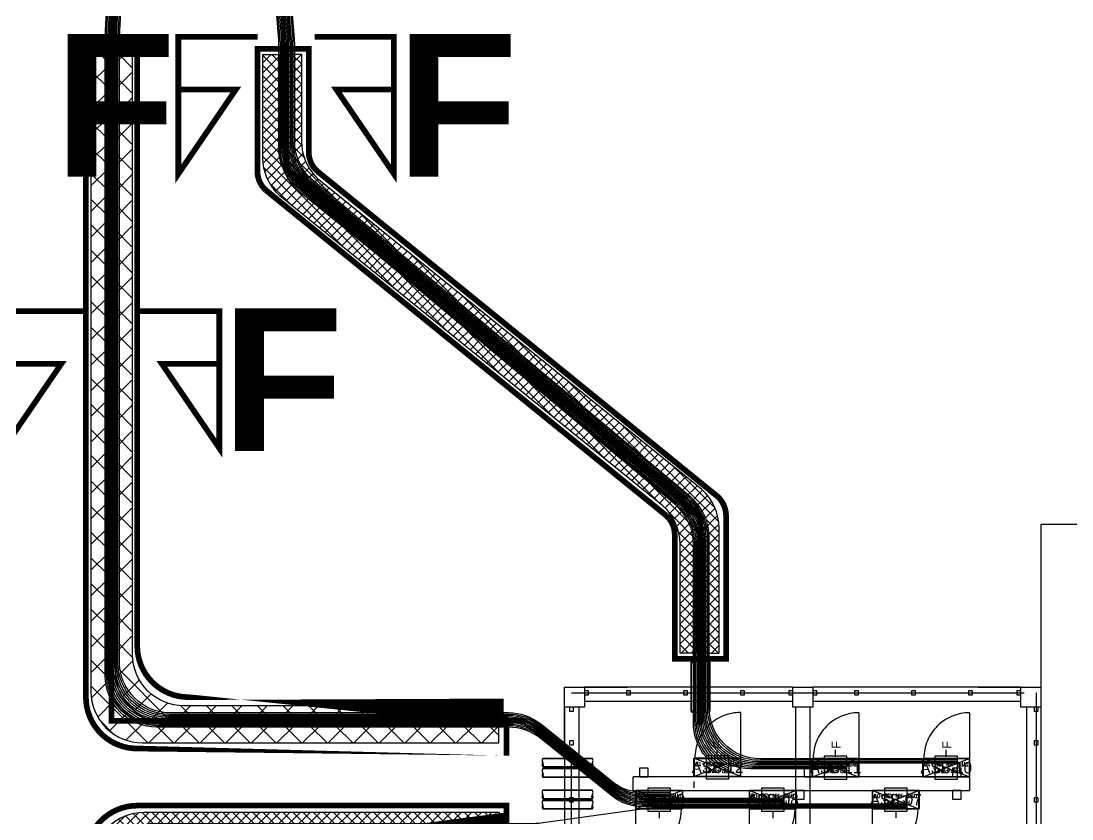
# Model space of a CAD drawing. Header units: metres. Extents: x 530603 to 531186, y 2673567 to 2673789.
# Drawn here: x 530873.58 to 530892.01, y 2673708.89 to 2673722.87 of the extents above; entities that cross this region are included whole.
import ezdxf
from ezdxf.enums import TextEntityAlignment as Align

# ---------------------------------------------------------------- set-up
doc = ezdxf.new("R2010")
doc.units = ezdxf.units.M
for name, pattern in [('DASHED', [0.75, 0.5, -0.25]), ('DASHED2', [0.375, 0.25, -0.125]), ('HIDDEN', [0.375, 0.25, -0.125]), ('PHANTOM', [63.50000000000001, 31.75, -6.35, 6.35, -6.35, 6.35, -6.35])]:
    doc.linetypes.add(name, pattern=pattern)
for name, color, linetype in [('1', 5, 'Continuous'), ('300mm Hume Pipe', 74, 'Continuous'), ('Excavation', 7, 'Continuous'), ('IDT', 7, 'Continuous'), ('LT Cable(AG) INV to LT Panel BL-18', 2, 'Continuous'), ('Messenger Wire Exc Link', 7, 'Continuous'), ('Section Marking BL-18', 2, 'Continuous'), ('Trench (AC)-BL18', 14, 'Continuous')]:
    doc.layers.add(name, color=color, linetype=linetype)
doc.styles.add('Arial', font='arial.ttf')
doc.styles.add('BoldTextStyle', font='arialbd.ttf')
doc.styles.add('RomanS', font='romans.shx')
doc.styles.get("Standard").update_dxf_attribs({"font": 'Adani Regular.ttf'})
doc.linetypes.add('FOUNDATION LAYOUT$0$FENCELINE1', pattern='A,6.35,-2.54,[133,ltypeshp.shx,S=2.54,R=0,X=-2.54,Y=0],-2.54,25.4', length=36.83)
pattern_1 = [(45, (-1943.519999999553, -337.5), (-0.08838834764831845, 0.08838834764831845), []), (135, (-1943.519999999553, -337.5), (-0.08838834764831845, -0.08838834764831843), [])]

# ---------------------------------------------------------------- blocks, each defined once
blk = doc.blocks.new('ASB')
at = {"layer": '1', "color": 5}
blk.add_lwpolyline([(-0.2, -0.2), (0.2, -0.2), (0.2, 0.2), (-0.2, 0.2)], close=True, dxfattribs=at)
at = {"layer": '1', "color": 7}
blk.add_attdef('ID', text='', height=0.2, dxfattribs=at).set_placement((0, 0), align=Align.MIDDLE_CENTER)
blk = doc.blocks.new('IDT')
at = {"layer": 'IDT', "color": 8, "linetype": 'PHANTOM', "ltscale": 0.25}
for p, q in [((33.78305947702646, 18.31032447560767), (33.78305947702646, 9.160324475607581)), ((25.63305947702636, 9.160324475607581), (25.63305947702636, 16.03532447560758)), ((33.78305947702646, 9.160324475607581), (25.63305947702636, 9.160324475607581))]:
    blk.add_line(p, q, dxfattribs=at)
at = {"layer": 'IDT', "color": 8}
for p, q in [((25.55203310577579, 9.410145771028397), (25.55203310577579, 12.06014577102826)), ((25.80203310577579, 9.410145771028397), (25.80203310577579, 12.06014577102826)), ((29.60203310577552, 9.410145771028397), (29.60203310577552, 12.06014577102826)), ((29.85203310577552, 9.410145771028397), (29.85203310577552, 12.06014577102826)), ((33.6520331057757, 9.410145771028397), (33.6520331057757, 12.06014577102826)), ((33.9020331057757, 9.410145771028397), (33.9020331057757, 12.06014577102826)), ((25.59805947702651, 11.06854747735485), (25.59805947702651, 10.99854747735469)), ((25.66805947702622, 11.06854747735485), (25.59805947702651, 11.06854747735485)), ((25.66805947702622, 10.99854747735469), (25.66805947702622, 11.06854747735485)), ((27.68603310577581, 11.1931585117926), (28.50403310577556, 11.1931585117926)), ((27.68603310577581, 10.86615851179261), (27.68603310577581, 11.1931585117926)), ((27.69503310577582, 10.86965851179264), (27.69503310577582, 11.18965851179257)), ((27.69503310577582, 11.18965851179257), (28.49503310577555, 11.18965851179257)), ((28.49503310577555, 11.18965851179257), (27.69503310577582, 10.86965851179264)), ((28.49503310577555, 10.86965851179264), (27.69503310577582, 11.18965851179257)), ((28.49503310577555, 11.18965851179257), (28.49503310577555, 10.86965851179264)), ((28.50403310577556, 11.1931585117926), (28.50403310577556, 10.86615851179261)), ((29.8430331057755, 11.19316355596482), (30.66103310577572, 11.19316355596482)), ((29.8430331057755, 10.86616355596482), (29.8430331057755, 11.19316355596482)), ((29.85203310577552, 10.86966355596462), (29.85203310577552, 11.18966355596478)), ((29.85203310577552, 11.18966355596478), (30.6520331057757, 11.18966355596478)), ((30.6520331057757, 11.18966355596478), (29.85203310577552, 10.86966355596462)), ((30.6520331057757, 10.86966355596462), (29.85203310577552, 11.18966355596478)), ((30.6520331057757, 11.18966355596478), (30.6520331057757, 10.86966355596462)), ((30.66103310577572, 11.19316355596482), (30.66103310577572, 10.86616355596482)), ((31.83392632624444, 11.19316355596482), (32.65192632624419, 11.19316355596482)), ((31.83392632624444, 10.86616355596482), (31.83392632624444, 11.19316355596482)), ((31.84292632624445, 10.86966355596462), (31.84292632624445, 11.18966355596478)), ((31.84292632624445, 11.18966355596478), (32.64292632624418, 11.18966355596478)), ((31.84292632624445, 10.86966355596462), (32.64292632624418, 11.18966355596478)), ((31.84292632624445, 11.18966355596478), (32.64292632624418, 10.86966355596485)), ((32.64292632624418, 11.18966355596478), (32.64292632624418, 10.86966355596485)), ((32.65192632624419, 11.19316355596482), (32.65192632624419, 10.86616355596482)), ((33.7480594770266, 11.06854747735485), (33.7480594770266, 10.99854747735469)), ((33.81805947702631, 11.06854747735485), (33.7480594770266, 11.06854747735485)), ((33.81805947702631, 10.99854747735469), (33.81805947702631, 11.06854747735485)), ((25.59805947702651, 10.99854747735469), (25.66805947702622, 10.99854747735469)), ((26.95103310577568, 11.01965851179273), (26.95103310577568, 10.86965851179264)), ((27.10103310577577, 11.01965851179273), (26.95103310577568, 11.01965851179273)), ((27.10103310577577, 10.86965851179264), (27.10103310577577, 11.01965851179273)), ((29.70203310577588, 11.01965851179273), (29.70203310577588, 10.86965851179264)), ((29.85203310577597, 11.01965851179273), (29.70203310577588, 11.01965851179273)), ((29.85203310577597, 10.86965851179264), (29.85203310577597, 11.01965851179273)), ((32.4369263262445, 11.0196585117925), (32.4369263262445, 10.86965851179264)), ((32.58692632624414, 11.0196585117925), (32.4369263262445, 11.0196585117925)), ((32.58692632624414, 10.86965851179264), (32.58692632624414, 11.0196585117925)), ((33.7480594770266, 10.99854747735469), (33.81805947702631, 10.99854747735469)), ((32.69924909500176, 10.86966355596462), (26.80203310577579, 10.86965851179286)), ((26.95103310577568, 10.86965851179264), (27.10103310577577, 10.86965851179264)), ((28.50403310577556, 10.86615851179261), (27.68603310577581, 10.86615851179261)), ((28.49503310577555, 10.86965851179264), (27.69503310577582, 10.86965851179264)), ((29.70203310577588, 10.86965851179264), (29.85203310577597, 10.86965851179264)), ((30.66103310577572, 10.86616355596482), (29.8430331057755, 10.86616355596482)), ((30.6520331057757, 10.86966355596462), (29.85203310577552, 10.86966355596462)), ((31.63518662643108, 10.71242244929829), (31.63518662643108, 10.8226436008905)), ((32.65192632624419, 10.86616355596482), (31.83392632624444, 10.86616355596482)), ((32.64292632624418, 10.86966355596485), (31.84292632624445, 10.86966355596462)), ((32.4369263262445, 10.86965851179264), (32.58692632624414, 10.86965851179264)), ((32.69925243467858, 10.86966355596758), (32.69925243467858, 10.62966355685978)), ((26.80203310577579, 10.6331585126876), (27.62003310577555, 10.6331585126876)), ((26.80203310577579, 10.3061585126876), (26.80203310577579, 10.6331585126876)), ((26.80203310577579, 10.62966355685978), (32.69924909500176, 10.62966355685978)), ((26.81103310577581, 10.30965851268763), (26.81103310577581, 10.62965851268757)), ((26.81103310577581, 10.62965851268757), (27.61103310577553, 10.62965851268757)), ((27.61103310577553, 10.62965851268757), (26.81103310577581, 10.30965851268763)), ((27.61103310577553, 10.30965851268763), (26.81103310577581, 10.62965851268757)), ((26.95103310577568, 10.62965851268757), (26.95103310577568, 10.6296585126878)), ((26.95103310577568, 10.62965851268757), (26.95103310577568, 10.47965851268748)), ((27.10103310577577, 10.62965851268757), (26.95103310577568, 10.62965851268757)), ((27.10103310577577, 10.47965851268748), (27.10103310577577, 10.62965851268757)), ((27.61103310577553, 10.62965851268757), (27.61103310577553, 10.30965851268763)), ((27.62003310577555, 10.6331585126876), (27.62003310577555, 10.3061585126876)), ((28.7430331057756, 10.6331585126876), (29.56103310577581, 10.6331585126876)), ((28.7430331057756, 10.3061585126876), (28.7430331057756, 10.6331585126876)), ((28.75203310577561, 10.30965851268763), (28.75203310577561, 10.62965851268757)), ((28.75203310577561, 10.62965851268757), (29.55203310577579, 10.62965851268757)), ((29.55203310577579, 10.62965851268757), (28.75203310577561, 10.30965851268763)), ((29.55203310577579, 10.30965851268763), (28.75203310577561, 10.62965851268757)), ((29.55203310577579, 10.62965851268757), (29.55203310577579, 10.30965851268763)), ((29.55203310577579, 10.62965851268757), (29.55203310577579, 10.47965851268748)), ((29.70203310577588, 10.62965851268757), (29.55203310577579, 10.62965851268757)), ((29.56103310577581, 10.6331585126876), (29.56103310577581, 10.3061585126876)), ((29.70203310577588, 10.47965851268748), (29.70203310577588, 10.62965851268757)), ((30.81703310577566, 10.62928158855436), (31.63503310577542, 10.62928158855436)), ((30.81703310577566, 10.30228158855437), (30.81703310577566, 10.62928158855436)), ((30.82603310577568, 10.3057815885544), (30.82603310577568, 10.62578158855433)), ((30.82603310577568, 10.62578158855433), (31.62603310577586, 10.62578158855433)), ((30.82603310577568, 10.3057815885544), (31.62603310577586, 10.62578158855433)), ((30.82603310577568, 10.61801765194389), (31.62603310577586, 10.3057815885544)), ((31.62603310577586, 10.62578158855433), (31.62603310577586, 10.3057815885544)), ((31.63503310577542, 10.62928158855436), (31.63503310577542, 10.30228158855437)), ((32.4369263262445, 10.62965851268757), (32.4369263262445, 10.47965851268748)), ((32.58692632624414, 10.62965851268757), (32.4369263262445, 10.62965851268757)), ((32.58692632624414, 10.47965851268748), (32.58692632624414, 10.62965851268757)), ((26.95103310577568, 10.47965851268748), (27.10103310577577, 10.47965851268748)), ((29.55203310577579, 10.47965851268748), (29.70203310577588, 10.47965851268748)), ((32.4369263262445, 10.47965851268748), (32.58692632624414, 10.47965851268748)), ((27.62003310577555, 10.3061585126876), (26.80203310577579, 10.3061585126876)), ((27.61103310577553, 10.30965851268763), (26.81103310577581, 10.30965851268763)), ((29.56103310577581, 10.3061585126876), (28.7430331057756, 10.3061585126876)), ((29.55203310577579, 10.30965851268763), (28.75203310577561, 10.30965851268763)), ((31.63503310577542, 10.30228158855437), (30.81703310577566, 10.30228158855437)), ((31.62603310577586, 10.3057815885544), (30.82603310577568, 10.3057815885544)), ((25.59805947702651, 10.06854747735485), (25.59805947702651, 9.998547477354691)), ((25.66805947702622, 10.06854747735485), (25.59805947702651, 10.06854747735485)), ((25.59805947702651, 9.998547477354691), (25.66805947702622, 9.998547477354691)), ((25.66805947702622, 9.998547477354691), (25.66805947702622, 10.06854747735485)), ((33.7480594770266, 10.06854747735485), (33.7480594770266, 9.998547477354691)), ((33.81805947702631, 10.06854747735485), (33.7480594770266, 10.06854747735485)), ((33.7480594770266, 9.998547477354691), (33.81805947702631, 9.998547477354691)), ((33.81805947702631, 9.998547477354691), (33.81805947702631, 10.06854747735485)), ((25.55203310577579, 9.06014577102826), (25.55203310577579, 9.410145771028397)), ((25.55203310577579, 9.410145771028397), (25.9020331057757, 9.410145771028397)), ((25.59805947702651, 9.480145771028333), (25.59805947702651, 9.410145771028397)), ((25.66805947702622, 9.480145771028333), (25.59805947702651, 9.480145771028333)), ((25.59805947702651, 9.410145771028397), (25.66805947702622, 9.410145771028397)), ((25.66805947702622, 9.410145771028397), (25.66805947702622, 9.480145771028333)), ((25.9020331057757, 9.410145771028397), (25.9020331057757, 9.06014577102826)), ((29.55203310577579, 9.06014577102826), (29.55203310577579, 9.410145771028397)), ((29.55203310577579, 9.410145771028397), (29.9020331057757, 9.410145771028397)), ((29.9020331057757, 9.410145771028397), (29.9020331057757, 9.06014577102826)), ((33.55203310577579, 9.06014577102826), (33.55203310577579, 9.410145771028397)), ((33.55203310577579, 9.410145771028397), (33.9020331057757, 9.410145771028397)), ((33.7480594770266, 9.480145771028333), (33.7480594770266, 9.410145771028397)), ((33.81805947702631, 9.480145771028333), (33.7480594770266, 9.480145771028333)), ((33.7480594770266, 9.410145771028397), (33.81805947702631, 9.410145771028397)), ((33.81805947702631, 9.410145771028397), (33.81805947702631, 9.480145771028333)), ((33.9020331057757, 9.410145771028397), (33.9020331057757, 9.06014577102826)), ((25.9020331057757, 9.31014577102826), (29.55203310577579, 9.31014577102826)), ((29.9020331057757, 9.31014577102826), (33.55203310577579, 9.31014577102826)), ((25.9020331057757, 9.06014577102826), (25.55203310577579, 9.06014577102826)), ((25.9020331057757, 9.195324475607663), (25.9020331057757, 9.1253244756075)), ((25.97203310577586, 9.195324475607663), (25.9020331057757, 9.195324475607663)), ((25.9020331057757, 9.1253244756075), (25.97203310577586, 9.1253244756075)), ((25.9020331057757, 9.06014577102826), (29.55203310577579, 9.06014577102826)), ((25.97203310577586, 9.1253244756075), (25.97203310577586, 9.195324475607663)), ((26.7480594770266, 9.195324475607663), (26.7480594770266, 9.1253244756075)), ((26.81805947702631, 9.195324475607663), (26.7480594770266, 9.195324475607663)), ((26.7480594770266, 9.1253244756075), (26.81805947702631, 9.1253244756075)), ((26.81805947702631, 9.1253244756075), (26.81805947702631, 9.195324475607663)), ((27.7480594770266, 9.195324475607663), (27.7480594770266, 9.1253244756075)), ((27.81805947702631, 9.195324475607663), (27.7480594770266, 9.195324475607663)), ((27.7480594770266, 9.1253244756075), (27.81805947702631, 9.1253244756075)), ((27.81805947702631, 9.1253244756075), (27.81805947702631, 9.195324475607663)), ((28.7480594770266, 9.195324475607663), (28.7480594770266, 9.1253244756075)), ((28.81805947702631, 9.195324475607663), (28.7480594770266, 9.195324475607663)), ((28.7480594770266, 9.1253244756075), (28.81805947702631, 9.1253244756075)), ((28.81805947702631, 9.1253244756075), (28.81805947702631, 9.195324475607663)), ((29.48220577756118, 9.195324475607663), (29.48220577756118, 9.1253244756075)), ((29.55220577756089, 9.195324475607663), (29.48220577756118, 9.195324475607663)), ((29.48220577756118, 9.1253244756075), (29.55220577756089, 9.1253244756075)), ((29.9020331057757, 9.06014577102826), (29.55203310577579, 9.06014577102826)), ((29.55220577756089, 9.1253244756075), (29.55220577756089, 9.195324475607663)), ((29.9020331057757, 9.195324475607663), (29.9020331057757, 9.1253244756075)), ((29.97203310577586, 9.195324475607663), (29.9020331057757, 9.195324475607663)), ((29.9020331057757, 9.1253244756075), (29.97203310577586, 9.1253244756075)), ((29.9020331057757, 9.06014577102826), (33.55203310577579, 9.06014577102826)), ((29.97203310577586, 9.1253244756075), (29.97203310577586, 9.195324475607663)), ((30.7480594770266, 9.195324475607663), (30.7480594770266, 9.1253244756075)), ((30.81805947702631, 9.195324475607663), (30.7480594770266, 9.195324475607663)), ((30.7480594770266, 9.1253244756075), (30.81805947702631, 9.1253244756075)), ((30.81805947702631, 9.1253244756075), (30.81805947702631, 9.195324475607663)), ((31.7480594770266, 9.195324475607663), (31.7480594770266, 9.1253244756075)), ((31.81805947702631, 9.195324475607663), (31.7480594770266, 9.195324475607663)), ((31.7480594770266, 9.1253244756075), (31.81805947702631, 9.1253244756075)), ((31.81805947702631, 9.1253244756075), (31.81805947702631, 9.195324475607663)), ((32.7480594770266, 9.195324475607663), (32.7480594770266, 9.1253244756075)), ((32.81805947702631, 9.195324475607663), (32.7480594770266, 9.195324475607663)), ((32.7480594770266, 9.1253244756075), (32.81805947702631, 9.1253244756075)), ((32.81805947702631, 9.1253244756075), (32.81805947702631, 9.195324475607663)), ((33.48203310577563, 9.195324475607663), (33.48203310577563, 9.1253244756075)), ((33.55203310577579, 9.195324475607663), (33.48203310577563, 9.195324475607663)), ((33.48203310577563, 9.1253244756075), (33.55203310577579, 9.1253244756075)), ((33.55203310577579, 9.1253244756075), (33.55203310577579, 9.195324475607663)), ((33.9020331057757, 9.06014577102826), (33.55203310577579, 9.06014577102826))]:
    blk.add_line(p, q, dxfattribs=at)
at = {"layer": 'IDT', "color": 8, "linetype": 'DASHED', "ltscale": 5}
for p, q in [((28.50403310577556, 11.99315851179233), (28.50403310577556, 11.1931585117926)), ((30.66103310577617, 11.99316355596432), (30.66103310577617, 11.19316355596482)), ((32.65192632624419, 11.99316355596454), (32.65192632624419, 11.19316355596482)), ((28.46019748933739, 11.1931585117926), (27.70403310577584, 11.1931585117926)), ((28.50403310577556, 11.1931585117926), (28.46019748933739, 11.1931585117926)), ((30.61719748933754, 11.19316355596482), (29.86103310577644, 11.19316355596482)), ((30.66103310577617, 11.19316355596482), (30.61719748933754, 11.19316355596482)), ((32.60809070980602, 11.19316355596482), (31.85192632624447, 11.19316355596482)), ((32.65192632624419, 11.19316355596482), (32.60809070980602, 11.19316355596482)), ((26.80203310577579, 9.506158512688103), (26.80203310577579, 10.3061585126876)), ((26.80203310577579, 10.3061585126876), (26.84586872221396, 10.3061585126876)), ((26.84586872221396, 10.3061585126876), (27.60203310577552, 10.3061585126876)), ((28.7430331057756, 9.506158512688103), (28.7430331057756, 10.3061585126876)), ((28.7430331057756, 10.3061585126876), (28.78686872221377, 10.3061585126876)), ((28.78686872221377, 10.3061585126876), (29.54303310577532, 10.3061585126876)), ((30.81703310577566, 9.502281588554638), (30.81703310577566, 10.30228158855437)), ((30.81703310577566, 10.30228158855437), (30.86086872221384, 10.30228158855437)), ((30.86086872221384, 10.30228158855437), (31.61703310577539, 10.30228158855437))]:
    blk.add_line(p, q, dxfattribs=at)
at = {"layer": 'IDT', "color": 7}
for p, q in [((28.09503310577546, 11.27669120714529), (28.09503310577546, 11.34921367546428)), ((28.09503310577546, 11.22553543595552), (28.09503310577546, 11.27669120714529)), ((30.25203310577561, 11.28019625131731), (30.25203310577561, 11.35271871963653)), ((30.25203310577561, 11.22904048012754), (30.25203310577561, 11.28019625131731)), ((32.24292632624409, 11.28019625131731), (32.24292632624409, 11.35271871963653)), ((32.24292632624409, 11.22904048012776), (32.24292632624409, 11.28019625131731)), ((27.68603310577581, 11.1931585117926), (28.50403310577556, 11.1931585117926)), ((27.68603310577581, 10.86615851179261), (27.68603310577581, 11.1931585117926)), ((28.50403310577556, 11.1931585117926), (28.50403310577556, 10.86615851179261)), ((29.8430331057755, 11.19316355596482), (30.66103310577572, 11.19316355596482)), ((29.8430331057755, 10.86616355596482), (29.8430331057755, 11.19316355596482)), ((30.66103310577572, 11.19316355596482), (30.66103310577572, 10.86616355596482)), ((31.83392632624444, 11.19316355596482), (32.65192632624419, 11.19316355596482)), ((31.83392632624444, 10.86616355596482), (31.83392632624444, 11.19316355596482)), ((32.65192632624419, 11.19316355596482), (32.65192632624419, 10.86616355596482)), ((28.50403310577556, 10.86615851179261), (27.68603310577581, 10.86615851179261)), ((30.66103310577572, 10.86616355596482), (29.8430331057755, 10.86616355596482)), ((32.65192632624419, 10.86616355596482), (31.83392632624444, 10.86616355596482)), ((26.80203310577579, 10.6331585126876), (27.62003310577555, 10.6331585126876)), ((26.80203310577579, 10.3061585126876), (26.80203310577579, 10.6331585126876)), ((27.62003310577555, 10.6331585126876), (27.62003310577555, 10.3061585126876)), ((28.7430331057756, 10.6331585126876), (29.56103310577581, 10.6331585126876)), ((28.7430331057756, 10.3061585126876), (28.7430331057756, 10.6331585126876)), ((29.56103310577581, 10.6331585126876), (29.56103310577581, 10.3061585126876)), ((30.81703310577566, 10.62928158855436), (31.63503310577542, 10.62928158855436)), ((30.81703310577566, 10.30228158855437), (30.81703310577566, 10.62928158855436)), ((31.63503310577542, 10.62928158855436), (31.63503310577542, 10.30228158855437)), ((27.62003310577555, 10.3061585126876), (26.80203310577579, 10.3061585126876)), ((27.21103310577544, 10.28055006587385), (27.21103310577544, 10.22939429468408)), ((27.21103310577544, 10.22939429468408), (27.21103310577544, 10.15687182636486)), ((29.56103310577581, 10.3061585126876), (28.7430331057756, 10.3061585126876)), ((29.1520331057757, 10.28055006587385), (29.1520331057757, 10.22939429468408)), ((29.1520331057757, 10.22939429468408), (29.1520331057757, 10.15687182636486)), ((31.63503310577542, 10.30228158855437), (30.81703310577566, 10.30228158855437)), ((31.22603310577577, 10.28055511004584), (31.22603310577577, 10.22939933885607)), ((31.22603310577577, 10.22939933885607), (31.22603310577577, 10.15687687053685))]:
    blk.add_line(p, q, dxfattribs=at)
at = {"layer": 'IDT', "color": 124}
for p, q in [((34.28454869628402, 11.19321100944774), (33.41546722306956, 11.19321100944774)), ((33.41546722306956, 11.19321100944774), (34.28454869628402, 11.19321100944774)), ((33.41546722306956, 11.04321100944787), (34.28454869628402, 11.04321100944787)), ((34.28454869628402, 11.04321100944787), (33.41546722306956, 11.04321100944787)), ((34.28454869628584, 11.01616355596605), (33.41546722307137, 11.01616355596605)), ((33.41546722307137, 11.01616355596605), (34.28454869628584, 11.01616355596605)), ((33.41546722307137, 10.86616355596618), (34.28454869628584, 10.86616355596618)), ((34.28454869628584, 10.86616355596618), (33.41546722307137, 10.86616355596618)), ((34.28454869628402, 10.63321101034273), (33.41546722306956, 10.63321101034273)), ((33.41546722306956, 10.63321101034273), (34.28454869628402, 10.63321101034273)), ((33.41546722306956, 10.48321101034287), (34.28454869628402, 10.48321101034287)), ((34.28454869628402, 10.48321101034287), (33.41546722306956, 10.48321101034287)), ((34.28454869628584, 10.45616355686104), (33.41546722307137, 10.45616355686104)), ((33.41546722307137, 10.45616355686104), (34.28454869628584, 10.45616355686104)), ((33.41546722307137, 10.30616355686118), (34.28454869628584, 10.30616355686118)), ((34.28454869628584, 10.30616355686118), (33.41546722307137, 10.30616355686118)), ((31.3578251571378, 9.487376799342314), (31.3578251571378, 8.61829532612785)), ((31.3578251571378, 8.61829532612785), (31.3578251571378, 9.487376799342314)), ((31.50782515713789, 8.61829532612785), (31.50782515713789, 9.487376799342314)), ((31.50782515713789, 9.487376799342314), (31.50782515713789, 8.61829532612785)), ((31.53487261061926, 9.487376799344133), (31.53487261061926, 8.618295326129669)), ((31.53487261061926, 8.618295326129669), (31.53487261061926, 9.487376799344133)), ((31.68487261061935, 8.618295326129669), (31.68487261061935, 9.487376799344133)), ((31.68487261061935, 9.487376799344133), (31.68487261061935, 8.618295326129669))]:
    blk.add_line(p, q, dxfattribs=at)
at = {"layer": 'IDT', "color": 8, "linetype": 'HIDDEN', "ltscale": 2.5}
blk.add_line((26.80203310577579, 10.62966355685978), (26.80203292904551, 10.86965851179264), dxfattribs=at)
at = {"layer": 'IDT', "color": 8, "linetype": 'DASHED2', "ltscale": 5}
for p, q in [((25.55203310577579, 9.06014577102826), (25.55203310577579, 10.1601457710284)), ((33.9020331057757, 10.1601457710284), (33.9020331057757, 9.06014577102826)), ((26.6520331057757, 9.06014577102826), (25.55203310577579, 9.06014577102826)), ((33.9020331057757, 9.06014577102826), (32.80203310577579, 9.06014577102826))]:
    blk.add_line(p, q, dxfattribs=at)
at = {"layer": 'IDT', "color": 7, "linetype": 'FOUNDATION LAYOUT$0$FENCELINE1', "ltscale": 0.01}
blk.add_lwpolyline([(19.91065726106834, 22.48539390819508), (11.80103310577559, 22.48539390819508), (11.80103310577559, 6.210393908265019), (19.73137271900467, 6.210393908225001), (25.55203310577579, 6.210393908225001), (25.55203310577579, 9.06014577102826)], dxfattribs=at)
at = {"layer": 'IDT', "color": 8, "linetype": 'DASHED', "ltscale": 5}
for centre, start, end in [((28.50403310577556, 11.1931585117926), 90, 180), ((30.66103310577617, 11.19316355596482), 90, 180), ((32.65192632624419, 11.19316355596482), 90, 180), ((26.80203310577579, 10.3061585126876), 270, 0), ((28.7430331057756, 10.3061585126876), 270, 0), ((30.81703310577566, 10.30228158855437), 270, 0)]:
    blk.add_arc(centre, 0.7999999999996508, start, end, dxfattribs=at)
at = {"layer": 'IDT', "color": 124}
for centre, radius, start, end in [((33.46528137758176, 11.15571100944828), 0.06235142331725626, 143.0276363458421, 216.9723636541578), ((33.46528137758449, 11.0807110094471), 0.06235142331974031, 143.0276363562435, 216.9723636280808), ((33.36565306855007, 11.15571100944715), 0.06235142332423081, 323.0276363719184, 36.97236362808165), ((34.33436285080396, 11.15571100944715), 0.06235142332423081, 143.0276363719183, 216.9723636280808), ((34.23473454177227, 11.15571100944828), 0.06235142331725626, 323.0276363458421, 36.9723636541579), ((34.23473454176909, 11.0807110094471), 0.06235142331974031, 323.0276363719184, 36.9723636437565), ((33.46528137758358, 10.97866355596659), 0.06235142331725626, 143.0276363458421, 216.9723636541578), ((33.46528137758631, 10.90366355596541), 0.06235142331974031, 143.0276363562435, 216.9723636280808), ((33.36565306855189, 10.97866355596545), 0.06235142332423081, 323.0276363719184, 36.97236362808165), ((34.33436285080577, 10.97866355596545), 0.06235142332423081, 143.0276363719183, 216.9723636280808), ((34.23473454177409, 10.97866355596659), 0.06235142331725626, 323.0276363458421, 36.9723636541579), ((34.23473454177091, 10.90366355596541), 0.06235142331974031, 323.0276363719184, 36.9723636437565), ((33.46528137758176, 10.59571101034328), 0.06235142331725626, 143.0276363458421, 216.9723636541578), ((33.46528137758449, 10.5207110103421), 0.06235142331974031, 143.0276363562435, 216.9723636280808), ((33.36565306855007, 10.59571101034214), 0.06235142332423081, 323.0276363719184, 36.97236362808165), ((34.33436285080396, 10.59571101034214), 0.06235142332423081, 143.0276363719183, 216.9723636280808), ((34.23473454177227, 10.59571101034328), 0.06235142331725626, 323.0276363458421, 36.9723636541579), ((34.23473454176909, 10.5207110103421), 0.06235142331974031, 323.0276363719184, 36.9723636437565), ((33.46528137758358, 10.41866355686159), 0.06235142331725626, 143.0276363458421, 216.9723636541578), ((33.46528137758631, 10.34366355686041), 0.06235142331974031, 143.0276363562435, 216.9723636280808), ((33.36565306855189, 10.41866355686045), 0.06235142332423081, 323.0276363719184, 36.97236362808165), ((34.33436285080577, 10.41866355686045), 0.06235142332423081, 143.0276363719183, 216.9723636280808), ((34.23473454177409, 10.41866355686159), 0.06235142331725626, 323.0276363458421, 36.9723636541579), ((34.23473454177091, 10.34366355686041), 0.06235142331974031, 323.0276363719184, 36.9723636437565), ((31.39532515713725, 9.43756264482738), 0.06235142331974176, 53.02763635368521, 126.9723636463148), ((31.47032515713798, 9.437562644830336), 0.06235142331725626, 53.02763635368521, 126.9723636463148), ((31.47032515713707, 9.537190953862023), 0.06235142332423227, 233.0276363536852, 306.9723636463148), ((31.57237261061871, 9.4375626448292), 0.06235142331974176, 53.02763635368521, 126.9723636463148), ((31.6473726106199, 9.437562644832155), 0.06235142331725626, 53.02763635368521, 126.9723636463148), ((31.64737261061853, 9.537190953863842), 0.06235142332423227, 233.0276363536852, 306.9723636463148), ((31.39532515713725, 8.668109480642784), 0.06235142331974176, 233.0276363536852, 306.9723636463148), ((31.47032515713707, 8.568481171608141), 0.06235142332423227, 53.02763635368521, 126.9723636463148), ((31.47032515713798, 8.668109480639828), 0.06235142331725626, 233.0276363536852, 306.9723636463148), ((31.57237261061871, 8.668109480644603), 0.06235142331974176, 233.0276363536852, 306.9723636463148), ((31.64737261061853, 8.56848117160996), 0.06235142332423227, 53.02763635368521, 126.9723636463148), ((31.6473726106199, 8.668109480641647), 0.06235142331725626, 233.0276363536852, 306.9723636463148)]:
    blk.add_arc(centre, radius, start, end, dxfattribs=at)
at = {"layer": 'IDT', "color": 7, "style": 'RomanS', "width": 0.9}
for s, p in [('FRP PANEL', (27.85184958396192, 11.04685574733401)), ('FRP PANEL', (30.00884958396207, 11.04686079150599)), ('FRP PANEL', (31.99974280443055, 11.04686079150622)), ('TYPE-NN ASB-07', (27.7076995839623, 10.93018908066722)), ('TYPE-NN ASB-08', (29.86469958396199, 10.93019412483943)), ('TYPE-NN ASB-09', (31.85709280443078, 10.93019412483943)), ('FRP PANEL', (26.96784958396191, 10.486855748229)), ('FRP PANEL', (28.90884958396217, 10.486855748229)), ('FRP PANEL', (30.98284958396223, 10.48686079240099)), ('TYPE-NN ASB-10', (26.82369958396228, 10.37018908156222)), ('TYPE-NN ASB-11', (28.7736995839621, 10.37018908156222)), ('TYPE-NN ASB-12', (30.83869958396215, 10.37019412573443))]:
    blk.add_text(s, height=0.07, dxfattribs=at).set_placement(p)
at = {"layer": 'IDT', "color": 7, "style": 'Arial'}
for p in [(27.11984584907739, 10.13972772747468), (29.06084584907765, 10.13972772747468), (31.13484584907772, 10.13973277164666)]:
    blk.add_text('F', height=0.16, rotation=270, dxfattribs=at).set_placement(p)

msp = doc.modelspace()

# ---------------------------------------------------------------- hatches: boundary and pattern name
at = {"layer": '300mm Hume Pipe'}
h = msp.add_hatch(dxfattribs=at)
h.set_pattern_fill('ANSI37', color=74, scale=0.1)
h.set_pattern_definition([(45, (690.0207464757841, -1293.90411522286), (-0.2245064030267289, 0.2245064030267289), []), (135, (690.0207464757841, -1293.90411522286), (-0.2245064030267289, -0.2245064030267288), [])])
edge = h.paths.add_edge_path()
edge.add_line((530874.8040308449, 2673722.300224871), (530874.8040308462, 2673711.125132979))
edge.add_arc((530875.7040308462, 2673711.125132979), 0.9000000000232831, 180, 270.0000000074112)
edge.add_line((530875.7040308464, 2673710.225132979), (530881.9569162797, 2673710.225132984))
edge.add_line((530881.9569162797, 2673710.225132984), (530881.9569162797, 2673710.525132983))
edge.add_line((530881.9569162797, 2673710.525132983), (530876.0040308464, 2673710.525132979))
edge.add_arc((530876.0040308463, 2673711.425132979), 0.8999999999068677, 180, 270.00000000741124, ccw=False)
edge.add_line((530875.1040308463, 2673711.425132979), (530875.104030845, 2673722.300224871))
edge.add_line((530875.104030845, 2673722.300224871), (530874.8040308449, 2673722.300224871))
h = msp.add_hatch(dxfattribs=at)
h.set_pattern_fill('ANSI37', color=74, scale=0.1)
h.set_pattern_definition([(45, (690.4490792165743, -1293.554074732121), (-0.2245064030267289, 0.2245064030267289), []), (135, (690.4490792165743, -1293.554074732121), (-0.2245064030267289, -0.2245064030267288), [])])
edge = h.paths.add_edge_path()
edge.add_line((530875.2323635856, 2673722.283238882), (530875.232363587, 2673711.47517347))
edge.add_arc((530876.132363587, 2673711.47517347), 0.9000000000232831, 180, 270.0000000074112)
edge.add_line((530876.1323635872, 2673710.57517347), (530881.9569162797, 2673710.575173474))
edge.add_line((530881.9569162797, 2673710.575173474), (530881.9569162797, 2673710.875173474))
edge.add_line((530881.9569162797, 2673710.875173474), (530876.4323635872, 2673710.87517347))
edge.add_arc((530876.4323635871, 2673711.775173469), 0.8999999999068677, 180, 270.00000000741124, ccw=False)
edge.add_line((530875.5323635871, 2673711.775173469), (530875.5323635857, 2673722.283238882))
edge.add_line((530875.5323635857, 2673722.283238882), (530875.2323635856, 2673722.283238882))
h = msp.add_hatch(dxfattribs=at)
h.set_pattern_fill('ANSI37', color=74)
h.set_pattern_definition(pattern_1)
edge = h.paths.add_edge_path()
edge.add_line((530885.5182895745, 2673711.798708546), (530885.8182895744, 2673711.798708546))
edge.add_line((530885.8182895744, 2673711.798708546), (530885.8182895744, 2673713.989289007))
edge.add_arc((530884.9182895742, 2673713.989289007), 0.9000000001396984, 0, 48.32874371870346)
edge.add_line((530885.5166597072, 2673714.661563642), (530878.8025955845, 2673720.091958006))
edge.add_arc((530879.4009657175, 2673720.764232641), 0.9000000002774085, 180, 228.3287437187034, ccw=False)
edge.add_line((530878.5009657172, 2673720.764232641), (530878.5009657174, 2673722.286941831))
edge.add_line((530878.5009657174, 2673722.286941831), (530878.2009657176, 2673722.286941831))
edge.add_line((530878.2009657176, 2673722.286941831), (530878.2009657174, 2673720.62963146))
edge.add_arc((530879.1009657176, 2673720.62963146), 0.9000000001396984, 180, 228.3287437187034)
edge.add_line((530878.5025955846, 2673719.957356825), (530885.2166597075, 2673714.52696246))
edge.add_arc((530884.6182895744, 2673713.854687826), 0.900000000006972, -2.9644922960869735e-08, 48.32874369345791, ccw=False)
edge.add_line((530885.5182895745, 2673713.854687825), (530885.5182895745, 2673711.798708546))
edge = h.paths.add_edge_path()
edge.add_line((530878.116902846, 2673722.235715011), (530878.1169028459, 2673720.59191492))
edge.add_arc((530879.016902846, 2673720.59191492), 0.9000000001396984, 180, 228.3287437187034)
edge.add_line((530878.4185327131, 2673719.919640285), (530885.1325968358, 2673714.48924592))
edge.add_arc((530884.5342267029, 2673713.816971286), 0.8999999999295727, -2.9644922960869735e-08, 48.328743698993776, ccw=False)
edge.add_line((530885.434226703, 2673713.816971286), (530885.434226703, 2673711.798708546))
edge.add_line((530885.434226703, 2673711.798708546), (530885.134226703, 2673711.798708546))
edge.add_line((530885.134226703, 2673711.798708546), (530885.1342267029, 2673713.707169657))
edge.add_arc((530884.2342267027, 2673713.707169656), 0.9000000001396984, 2.964491826802329e-08, 48.33614241642817)
edge.add_line((530884.8325100188, 2673714.379521554), (530878.11861953, 2673719.808207744))
edge.add_arc((530878.7169028461, 2673720.480559641), 0.900000000033609, 180, 228.3361423967214, ccw=False)
edge.add_line((530877.816902846, 2673720.480559641), (530877.816902846, 2673722.286941831))
edge.add_line((530877.816902846, 2673722.286941831), (530878.116902846, 2673722.286941831))
edge.add_line((530878.116902846, 2673722.286941831), (530878.116902846, 2673722.235715011))
h = msp.add_hatch(dxfattribs=at)
h.set_pattern_fill('ANSI37', color=74)
h.set_pattern_definition(pattern_1)
edge = h.paths.add_edge_path(flags=17)
edge.add_line((530875.1952984739, 2673678.612949014), (530875.495297856, 2673678.612949014))
edge.add_line((530875.495297856, 2673678.612949014), (530875.4977964802, 2673707.445210169))
edge.add_arc((530876.397796477, 2673707.445132985), 0.9000000000733288, 90, 179.9950862955009, ccw=False)
edge.add_line((530876.397796477, 2673708.345132985), (530881.970282614, 2673708.345132984))
edge.add_line((530881.970282614, 2673708.345132984), (530881.970282614, 2673708.645132984))
edge.add_line((530881.970282614, 2673708.645132984), (530876.0978221952, 2673708.645132985))
edge.add_arc((530876.097822195, 2673707.745132985), 0.8999999999068677, 89.99999999258877, 179.9950875109419)
edge.add_line((530875.1978221984, 2673707.74521015), (530875.1952984739, 2673678.612949014))
edge = h.paths.add_edge_path()
edge.add_line((530881.9702826141, 2673708.705132984), (530881.9702826141, 2673709.005132983))
edge.add_line((530881.9702826141, 2673709.005132983), (530875.7377816616, 2673709.005132984))
edge.add_arc((530875.7377816612, 2673708.105132984), 0.8999999999068677, 89.99999997776631, 179.9952226621238)
edge.add_line((530874.8377816646, 2673708.105208027), (530874.8352973618, 2673678.612949014))
edge.add_line((530874.8352973618, 2673678.612949014), (530875.1352967438, 2673678.612949014))
edge.add_line((530875.1352967438, 2673678.612949014), (530875.1377566428, 2673707.805208045))
edge.add_arc((530876.0377566394, 2673707.805132985), 0.8999999997772749, 89.99999997776638, 179.995221505972, ccw=False)
edge.add_line((530876.0377566398, 2673708.705132984), (530881.9702826141, 2673708.705132984))

# ---------------------------------------------------------------- linework, layer by layer
at = {"layer": '300mm Hume Pipe', "color": 74}
for points in [[(530874.8040308449, 2673722.300224871), (530874.8040308462, 2673711.125132979, 0.414213562368789), (530875.7040308464, 2673710.225132979), (530881.9569162797, 2673710.225132984), (530881.9569162797, 2673710.525132983), (530876.0040308464, 2673710.525132979, -0.4142135623692981), (530875.1040308463, 2673711.425132979), (530875.104030845, 2673722.300224871)], [(530875.2323635856, 2673722.283238882), (530875.232363587, 2673711.47517347, 0.414213562368789), (530876.1323635872, 2673710.57517347), (530881.9569162797, 2673710.575173474), (530881.9569162797, 2673710.875173474), (530876.4323635872, 2673710.87517347, -0.4142135623692981), (530875.5323635871, 2673711.775173469), (530875.5323635857, 2673722.283238882)], [(530878.116902846, 2673722.235715011), (530878.1169028459, 2673720.59191492, 0.2140562423256003), (530878.4185327131, 2673719.919640285), (530885.1325968358, 2673714.48924592, -0.2140562423092027), (530885.434226703, 2673713.816971286), (530885.434226703, 2673711.798708546), (530885.134226703, 2673711.798708546), (530885.1342267029, 2673713.707169657, 0.2140900045463655), (530884.8325100188, 2673714.379521554), (530878.11861953, 2673719.808207744, -0.2140900045615197), (530877.816902846, 2673720.480559641), (530877.816902846, 2673722.286941831), (530878.116902846, 2673722.286941831), (530878.116902846, 2673722.235715011)], [(530885.5182895745, 2673711.798708546), (530885.8182895744, 2673711.798708546), (530885.8182895744, 2673713.989289007, 0.2140562423100663), (530885.5166597072, 2673714.661563642), (530878.8025955845, 2673720.091958006, -0.2140562423329815), (530878.5009657172, 2673720.764232641), (530878.5009657174, 2673722.286941831), (530878.2009657176, 2673722.286941831), (530878.2009657174, 2673720.62963146, 0.2140562423301491), (530878.5025955846, 2673719.957356825), (530885.2166597075, 2673714.52696246, -0.2140562423100663), (530885.5182895745, 2673713.854687825)], [(530881.9702826141, 2673708.705132984), (530881.9702826141, 2673709.005132983), (530875.7377816616, 2673709.005132984, 0.4141891411716305), (530874.8377816646, 2673708.105208027), (530874.8352973618, 2673678.612949014), (530875.1352967438, 2673678.612949014), (530875.1377566428, 2673707.805208045, -0.4141891350907431), (530876.0377566398, 2673708.705132984)]]:
    msp.add_lwpolyline(points, format="xyb", close=True, dxfattribs=at)
at = {"layer": 'Excavation', "color": 3, "const_width": 0.1}
for points in [[(530882.4446659163, 2673710.611236897), (530875.165284369, 2673710.611236897), (530875.165284369, 2673722.56310459)], [(530885.493249313, 2673710.54256635), (530885.493249313, 2673714.187063211), (530878.2261913108, 2673720.276174604), (530878.2261913108, 2673722.510608906)]]:
    msp.add_lwpolyline(points, dxfattribs=at)
at = {"layer": 'LT Cable(AG) INV to LT Panel BL-18', "color": 5}
for points in [[(530885.9901633112, 2673709.712483018, -0.3249291552831751), (530885.368249313, 2673710.5684434), (530885.368249313, 2673713.708660488, 0.2218784995244559), (530885.0462748102, 2673714.398505778), (530878.4231658136, 2673719.948048446, -0.2218784995264163), (530878.1011913108, 2673720.637893736), (530878.1011913108, 2673722.468864971, 0.0203544588503889), (530878.0982107922, 2673722.542050011), (530878.0032648873, 2673723.705789587, -0.02035445885405265), (530878.0002843686, 2673723.778974627), (530878.0002843686, 2673780.66216928, -0.414213562373095), (530878.9002843687, 2673781.56216928), (530924.0649842185, 2673781.56216928, 0.414213562373095), (530924.9649842185, 2673782.46216928), (530924.9649842185, 2673782.689769275)], [(530885.9901633112, 2673709.74601265, -0.3168358156654172), (530885.393249313, 2673710.5934434), (530885.393249313, 2673713.720328847, 0.2218784995343309), (530885.0712748101, 2673714.410174137), (530878.4481658137, 2673719.959716805, -0.2218784995345846), (530878.1261913108, 2673720.649562095), (530878.1261913108, 2673722.469883116, 0.0203544588503889), (530878.1232107922, 2673722.543068155), (530878.0282648873, 2673723.706807732, -0.02035445885405265), (530878.0252843687, 2673723.779992771), (530878.0252843687, 2673780.637169281, -0.414213562373095), (530878.9252843687, 2673781.53716928), (531021.2409842184, 2673781.53716928, 0.414213562373095), (531022.1409842185, 2673782.43716928), (531022.1409842185, 2673782.689769275)], [(530885.9901633111, 2673709.780374444, -0.3086947199055877), (530885.418249313, 2673710.6184434), (530885.418249313, 2673713.731997206, 0.2218784995244559), (530885.0962748103, 2673714.421842496), (530878.4731658136, 2673719.971385164, -0.2218784995264163), (530878.1511913108, 2673720.661230454), (530878.1511913108, 2673722.470901261, 0.0203544588503889), (530878.1482107922, 2673722.5440863), (530878.0532648873, 2673723.707825877, -0.02035445885405265), (530878.0502843687, 2673723.781010916), (530878.0502843687, 2673780.612169281, -0.414213562373095), (530878.9502843687, 2673781.512169281), (531118.4169842184, 2673781.512169281, 0.414213562373095), (531119.3169842184, 2673782.41216928), (531119.3169842184, 2673782.689769275)], [(530885.9901633112, 2673709.815596629, -0.3004957761593618), (530885.4432493129, 2673710.6434434), (530885.4432493129, 2673713.743665565, 0.2218784995244559), (530885.1212748102, 2673714.433510855), (530878.4981658135, 2673719.983053523, -0.2218784995264163), (530878.1761913107, 2673720.672898813), (530878.1761913107, 2673722.471919406, 0.0203544588503889), (530878.1732107921, 2673722.545104445), (530878.0782648872, 2673723.708844022, -0.02035445885405265), (530878.0752843686, 2673723.782029061), (530878.0752843686, 2673750.58716928, -0.414213562373095), (530878.9752843686, 2673751.48716928), (530891.6729842185, 2673751.48716928, 0.414213562373095), (530892.5729842185, 2673752.38716928), (530892.5729842185, 2673752.689769275)], [(530888.0592512619, 2673709.7684434), (530886.368249313, 2673709.7684434, -0.4142135623503636), (530885.468249313, 2673710.668443399), (530885.468249313, 2673713.755333925, 0.2218784995244559), (530885.1462748102, 2673714.445179215), (530878.5231658135, 2673719.994721883, -0.2218784995264163), (530878.2011913108, 2673720.684567173), (530878.2011913108, 2673722.472937551, 0.02035445883463514), (530878.1982107922, 2673722.54612259), (530878.1032648874, 2673723.709862166, -0.02035445883676898), (530878.1002843687, 2673723.783047205), (530878.1002843686, 2673750.56216928, -0.4142135623743269), (530879.0002843686, 2673751.46216928), (530956.4569842184, 2673751.46216928, 0.414213562373095), (530957.3569842185, 2673752.36216928), (530957.3569842185, 2673752.689769275)], [(530888.0592512619, 2673709.793443399), (530886.393249313, 2673709.793443399, -0.4142135623503636), (530885.493249313, 2673710.693443399), (530885.493249313, 2673713.767002284, 0.2218784995244559), (530885.1712748102, 2673714.456847574), (530878.5481658136, 2673720.006390241, -0.2218784995264163), (530878.2261913108, 2673720.696235531), (530878.2261913108, 2673722.473955695, 0.0203544588503889), (530878.2232107922, 2673722.547140734), (530878.1282648873, 2673723.710880311, -0.02035445885405265), (530878.1252843686, 2673723.78406535), (530878.1252843686, 2673750.53716928, -0.414213562373095), (530879.0252843687, 2673751.43716928), (531021.2409842184, 2673751.43716928, 0.414213562373095), (531022.1409842185, 2673752.33716928), (531022.1409842185, 2673752.689769275)], [(530888.0592512619, 2673709.818443399), (530886.418249313, 2673709.818443399, -0.4142135623503636), (530885.518249313, 2673710.718443399), (530885.518249313, 2673713.778670643, 0.2218784995244559), (530885.1962748102, 2673714.468515933), (530878.5731658136, 2673720.0180586, -0.2218784995264163), (530878.2511913108, 2673720.70790389), (530878.2511913108, 2673722.474973839, 0.02035445886614266), (530878.2482107922, 2673722.548158878), (530878.1532648872, 2673723.711898457, -0.02035445886347436), (530878.1502843685, 2673723.785083496), (530878.1502843687, 2673750.512169281, -0.4142135623718609), (530879.0502843687, 2673751.41216928), (531118.4169842184, 2673751.41216928, 0.414213562373095), (531119.3169842184, 2673752.31216928), (531119.3169842184, 2673752.689769275)], [(530888.0592512619, 2673709.843443399), (530886.443249313, 2673709.843443399, -0.4142135623503636), (530885.543249313, 2673710.743443399), (530885.543249313, 2673713.790339002, 0.2218784995244559), (530885.2212748103, 2673714.480184292), (530878.5981658136, 2673720.02972696, -0.2218784995264163), (530878.2761913108, 2673720.71957225), (530878.2761913108, 2673722.475991984, 0.0203544588503889), (530878.2732107922, 2673722.549177024), (530878.1782648873, 2673723.712916601, -0.02035445885405265), (530878.1752843687, 2673723.78610164), (530878.1752843687, 2673727.987169281, -0.414213562373095), (530879.0752843687, 2673728.887169281), (531021.2409842184, 2673728.887169281, 0.414213562373095), (531022.1409842185, 2673729.78716928), (531022.1409842185, 2673730.189769275)], [(530890.000251262, 2673709.868443399), (530886.468249313, 2673709.868443399, -0.4142135623503636), (530885.5682493129, 2673710.768443399), (530885.5682493129, 2673713.802007361, 0.2218784995244559), (530885.2462748102, 2673714.491852651), (530878.6231658135, 2673720.041395319, -0.2218784995264163), (530878.3011913107, 2673720.731240609), (530878.3011913107, 2673722.477010129, 0.0203544588503889), (530878.2982107921, 2673722.550195169), (530878.2032648872, 2673723.713934746, -0.02035445885405265), (530878.2002843686, 2673723.787119785), (530878.2002843686, 2673727.96216928, -0.414213562373095), (530879.1002843686, 2673728.86216928), (531118.4169842184, 2673728.86216928, 0.414213562373095), (531119.3169842184, 2673729.76216928), (531119.3169842184, 2673730.189769275)], [(530890.000251262, 2673709.893443399), (530886.493249313, 2673709.893443399, -0.4142135623503636), (530885.593249313, 2673710.793443399), (530885.593249313, 2673713.81367572, 0.2218784995145807), (530885.2712748102, 2673714.50352101), (530878.6481658135, 2673720.053063678, -0.2218784995160833), (530878.3261913108, 2673720.742908968), (530878.3261913108, 2673722.478028274, 0.0203544588503889), (530878.3232107922, 2673722.551213313), (530878.2282648872, 2673723.71495289, -0.02035445885405265), (530878.2252843686, 2673723.78813793), (530878.2252843686, 2673727.93716928, -0.414213562373095), (530879.1252843686, 2673728.83716928), (530927.5342843686, 2673728.83716928, -0.414213562373095), (530928.4342843686, 2673727.93716928), (530928.4342843686, 2673699.73716928, 0.414213562373095), (530929.3342843687, 2673698.83716928), (530956.4569842184, 2673698.83716928, 0.414213562373095), (530957.3569842185, 2673699.73716928), (530957.3569842185, 2673700.189769275)], [(530890.000251262, 2673709.918443399), (530886.518249313, 2673709.918443399, -0.4142135623503636), (530885.618249313, 2673710.818443399), (530885.618249313, 2673713.825344079, 0.2218784995244559), (530885.2962748102, 2673714.515189369), (530878.6731658136, 2673720.064732037, -0.2218784995264163), (530878.3511913108, 2673720.754577327), (530878.3511913108, 2673722.479046419, 0.0203544588503889), (530878.3482107922, 2673722.552231458), (530878.2532648873, 2673723.715971035, -0.02035445885405265), (530878.2502843686, 2673723.789156074), (530878.2502843686, 2673727.91216928, -0.414213562373095), (530879.1502843687, 2673728.81216928), (530927.5092843686, 2673728.81216928, -0.414213562373095), (530928.4092843686, 2673727.91216928), (530928.4092843686, 2673699.71216928, 0.414213562373095), (530929.3092843686, 2673698.81216928), (531021.2409842184, 2673698.81216928, 0.414213562373095), (531022.1409842185, 2673699.71216928), (531022.1409842185, 2673700.189769275)], [(530890.000251262, 2673709.943443399), (530886.543249313, 2673709.943443399, -0.4142135623503636), (530885.643249313, 2673710.843443399), (530885.643249313, 2673713.837012438, 0.2218784995244559), (530885.3212748102, 2673714.526857728), (530878.6981658136, 2673720.076400396, -0.2218784995264163), (530878.3761913108, 2673720.766245686), (530878.3761913108, 2673722.480064563, 0.02035445884275706), (530878.3732107922, 2673722.553249603), (530878.2782648873, 2673723.71698918, -0.02035445884618858), (530878.2752843687, 2673723.790174219), (530878.2752843687, 2673727.887169281, -0.414213562373095), (530879.1752843687, 2673728.78716928), (530927.4842843686, 2673728.78716928, -0.414213562373095), (530928.3842843686, 2673727.887169281), (530928.3842843686, 2673699.68716928, 0.414213562373095), (530929.2842843686, 2673698.78716928), (531118.4169842184, 2673698.78716928, 0.414213562373095), (531119.3169842184, 2673699.68716928), (531119.3169842184, 2673700.189769275)]]:
    msp.add_lwpolyline(points, format="xyb", dxfattribs=at)
at = {"layer": 'LT Cable(AG) INV to LT Panel BL-18'}
for points in [[(530884.9683580415, 2673709.302224217), (530884.4953485834, 2673709.302224217, -0.1712007967142932), (530883.9306758407, 2673709.501407056), (530882.6918723787, 2673710.499554058, 0.1712007967131536), (530882.127199636, 2673710.698736897), (530876.1527843691, 2673710.698736897, -0.414213562373095), (530875.252784369, 2673711.598736897), (530875.252784369, 2673722.538106003, -0.01265548488719392), (530875.2539371611, 2673722.583643864), (530875.3116315767, 2673723.722442737, 0.01265548488621255), (530875.3127843688, 2673723.767980597), (530875.3127843688, 2673773.12466928, 0.414213562373095), (530874.4127843687, 2673774.02466928), (530670.1055845184, 2673774.02466928, -0.414213562373095), (530669.2055845184, 2673774.92466928), (530669.2055845184, 2673775.189769275)], [(530884.9683580415, 2673709.327224217), (530884.4953485834, 2673709.327224217, -0.1712007967142932), (530883.9306758407, 2673709.526407056), (530882.6918723787, 2673710.524554058, 0.1712007967131536), (530882.127199636, 2673710.723736897), (530876.1777843691, 2673710.723736897, -0.414213562373095), (530875.2777843691, 2673711.623736897), (530875.2777843691, 2673722.537473128, -0.01265548488719392), (530875.2789371611, 2673722.583010988), (530875.3366315768, 2673723.721809861, 0.01265548488621255), (530875.3377843688, 2673723.767347722), (530875.3377843688, 2673773.14966928, 0.414213562373095), (530874.4377843688, 2673774.04966928), (530767.2815845184, 2673774.04966928, -0.414213562373095), (530766.3815845184, 2673774.94966928), (530766.3815845184, 2673775.189769275)], [(530884.9683580415, 2673709.352224217), (530884.4953485834, 2673709.352224217, -0.1712007967142932), (530883.9306758407, 2673709.551407056), (530882.6918723781, 2673710.549554058, 0.1712007967131536), (530882.1271996354, 2673710.748736897), (530876.202784369, 2673710.748736897, -0.414213562373095), (530875.302784369, 2673711.648736897), (530875.302784369, 2673722.536840252, -0.01265548488719392), (530875.303937161, 2673722.582378113), (530875.3616315767, 2673723.721176986, 0.01265548488621255), (530875.3627843687, 2673723.766714846), (530875.3627843687, 2673773.174669281, 0.414213562373095), (530874.4627843687, 2673774.074669281), (530864.4575845184, 2673774.074669281, -0.414213562373095), (530863.5575845183, 2673774.97466928), (530863.5575845183, 2673775.189769275)], [(530886.959251262, 2673709.227224218), (530884.4953485834, 2673709.227224218, -0.1712007967142932), (530883.9306758407, 2673709.426407056), (530882.6918723787, 2673710.424554058, 0.1712007967131536), (530882.127199636, 2673710.623736897), (530876.077784369, 2673710.623736897, -0.414213562373095), (530875.177784369, 2673711.523736897), (530875.177784369, 2673722.54000463, -0.01265548488719392), (530875.178937161, 2673722.585542491), (530875.2366315767, 2673723.724341364, 0.01265548488621255), (530875.2377843687, 2673723.769879224), (530875.2377843687, 2673750.549669281, 0.414213562373095), (530874.3377843687, 2673751.449669281), (530670.1055845184, 2673751.449669281, -0.414213562373095), (530669.2055845184, 2673752.34966928), (530669.2055845184, 2673752.689769275)], [(530886.959251262, 2673709.252224218), (530884.4953485834, 2673709.252224218, -0.1712007967142932), (530883.9306758407, 2673709.451407056), (530882.6918723787, 2673710.449554058, 0.1712007967131536), (530882.127199636, 2673710.648736897), (530876.102784369, 2673710.648736897, -0.414213562373095), (530875.202784369, 2673711.548736897), (530875.202784369, 2673722.539371755, -0.01265548488719392), (530875.203937161, 2673722.584909615), (530875.2616315767, 2673723.723708488, 0.01265548488621255), (530875.2627843687, 2673723.769246349), (530875.2627843687, 2673750.574669281, 0.414213562373095), (530874.3627843687, 2673751.47466928), (530767.2815845184, 2673751.47466928, -0.414213562373095), (530766.3815845184, 2673752.37466928), (530766.3815845184, 2673752.689769275)], [(530884.9683580415, 2673709.277224218), (530884.4953485834, 2673709.277224218, -0.1712007967142932), (530883.9306758407, 2673709.476407056), (530882.6918723787, 2673710.474554058, 0.1712007967131536), (530882.127199636, 2673710.673736897), (530876.127784369, 2673710.673736897, -0.414213562373095), (530875.227784369, 2673711.573736897), (530875.227784369, 2673722.538738879, -0.01265548488719392), (530875.228937161, 2673722.58427674), (530875.2866315767, 2673723.723075612, 0.01265548488621255), (530875.2877843687, 2673723.768613473), (530875.2877843687, 2673750.59966928, 0.414213562373095), (530874.3877843687, 2673751.49966928), (530832.0655845184, 2673751.49966928, -0.414213562373095), (530831.1655845183, 2673752.39966928), (530831.1655845183, 2673752.689769275)], [(530886.959251262, 2673709.202224218), (530884.4953485834, 2673709.202224218, -0.1712007967142932), (530883.9306758407, 2673709.401407056), (530882.6918723793, 2673710.399554058, 0.1712007967131536), (530882.1271996365, 2673710.598736897), (530876.0527843691, 2673710.598736897, -0.414213562373095), (530875.1527843691, 2673711.498736897), (530875.1527843691, 2673722.540637506, -0.01265548488719392), (530875.1539371611, 2673722.586175366), (530875.2116315768, 2673723.724974239, 0.01265548488621255), (530875.2127843688, 2673723.7705121), (530875.2127843688, 2673728.02466928, 0.414213562373095), (530874.3127843688, 2673728.92466928), (530861.0207843686, 2673728.92466928, 0.414213562373095), (530860.1207843686, 2673728.02466928), (530860.1207843686, 2673722.32466928, -0.414213562373095), (530859.2207843686, 2673721.42466928), (530767.2815845184, 2673721.42466928, -0.414213562373095), (530766.3815845184, 2673722.32466928), (530766.3815845184, 2673722.689769275)], [(530886.959251262, 2673709.177224218), (530884.4953485834, 2673709.177224218, -0.1712007967142932), (530883.9306758407, 2673709.376407057), (530882.6918723793, 2673710.374554058, 0.1712007967131536), (530882.1271996365, 2673710.573736897), (530876.0277843691, 2673710.573736897, -0.414213562373095), (530875.127784369, 2673711.473736897), (530875.127784369, 2673722.541270381, -0.01265548488719392), (530875.1289371611, 2673722.586808242), (530875.1866315767, 2673723.725607115, 0.01265548488621255), (530875.1877843688, 2673723.771144975), (530875.1877843688, 2673727.99966928, 0.414213562373095), (530874.2877843687, 2673728.89966928), (530861.0457843686, 2673728.89966928, 0.414213562373095), (530860.1457843686, 2673727.99966928), (530860.1457843686, 2673722.29966928, -0.414213562373095), (530859.2457843686, 2673721.39966928), (530670.1055845184, 2673721.39966928, -0.414213562373095), (530669.2055845184, 2673722.29966928), (530669.2055845184, 2673722.689769275)], [(530889.1162512619, 2673709.102224218), (530884.4953485834, 2673709.102224218, -0.1712007967142932), (530883.9306758407, 2673709.301407057), (530882.6918723793, 2673710.299554058, 0.1712007967131536), (530882.1271996365, 2673710.498736897), (530875.952784369, 2673710.498736897, -0.414213562373095), (530875.052784369, 2673711.398736897), (530875.052784369, 2673722.543169008, -0.01265548488719392), (530875.053937161, 2673722.588706869), (530875.1116315767, 2673723.727505742, 0.01265548488621255), (530875.1127843687, 2673723.773043602), (530875.1127843687, 2673727.924669281, 0.414213562373095), (530874.2127843687, 2673728.824669281), (530861.1207843687, 2673728.824669281, 0.414213562373095), (530860.2207843687, 2673727.924669281), (530860.2207843687, 2673699.72466928, -0.414213562373095), (530859.3207843687, 2673698.824669281), (530670.1055845184, 2673698.824669281, -0.414213562373095), (530669.2055845184, 2673699.72466928), (530669.2055845184, 2673700.189769275)], [(530889.1162512619, 2673709.127224218), (530884.4953485834, 2673709.127224218, -0.1712007967142932), (530883.9306758407, 2673709.326407057), (530882.6918723793, 2673710.324554058, 0.1712007967131536), (530882.1271996365, 2673710.523736897), (530875.977784369, 2673710.523736897, -0.414213562373095), (530875.077784369, 2673711.423736897), (530875.077784369, 2673722.542536133, -0.01265548488719392), (530875.078937161, 2673722.588073993), (530875.1366315767, 2673723.726872866, 0.01265548488621255), (530875.1377843687, 2673723.772410727), (530875.1377843687, 2673727.949669281, 0.414213562373095), (530874.2377843687, 2673728.84966928), (530861.0957843687, 2673728.84966928, 0.414213562373095), (530860.1957843687, 2673727.949669281), (530860.1957843687, 2673699.74966928, -0.414213562373095), (530859.2957843686, 2673698.84966928), (530767.2815845184, 2673698.84966928, -0.414213562373095), (530766.3815845184, 2673699.74966928), (530766.3815845184, 2673700.189769275)], [(530889.1162512619, 2673709.152224218), (530884.4953485834, 2673709.152224218, -0.1712007967142932), (530883.9306758407, 2673709.351407057), (530882.6918723793, 2673710.349554058, 0.1712007967131536), (530882.1271996365, 2673710.548736897), (530876.002784369, 2673710.548736897, -0.414213562373095), (530875.102784369, 2673711.448736897), (530875.102784369, 2673722.541903257, -0.01265548488719392), (530875.103937161, 2673722.587441118), (530875.1616315767, 2673723.72623999, 0.01265548488621255), (530875.1627843687, 2673723.771777851), (530875.1627843687, 2673727.97466928, 0.414213562373095), (530874.2627843687, 2673728.87466928), (530861.0707843687, 2673728.87466928, 0.414213562373095), (530860.1707843686, 2673727.97466928), (530860.1707843686, 2673699.77466928, -0.414213562373095), (530859.2707843686, 2673698.87466928), (530832.0655845184, 2673698.87466928, -0.414213562373095), (530831.1655845183, 2673699.77466928), (530831.1655845183, 2673700.189769275)], [(530889.1162512619, 2673709.077224218), (530884.6306052333, 2673709.077224218, 0.03454051457274222), (530884.5067035487, 2673709.068654739), (530882.6947742848, 2673708.81681112, -0.03454051456787018), (530882.5708726003, 2673708.808241641), (530875.9277843691, 2673708.808241641, 0.414213562373095), (530875.0277843691, 2673707.908241641), (530875.0277843691, 2673678.389237379, 0.01309803757214287), (530875.0290191672, 2673678.342108706), (530875.0865495706, 2673677.244977798, -0.01309803757074253), (530875.0877843687, 2673677.197849124), (530875.0877843688, 2673669.97466928, -0.4142135623772927), (530874.1877843688, 2673669.074669281), (530864.4575845184, 2673669.074669281, -0.414213562373095), (530863.5575845183, 2673669.97466928), (530863.5575845183, 2673670.189769275)]]:
    msp.add_lwpolyline(points, format="xyb", dxfattribs=at)
at = {"layer": 'Messenger Wire Exc Link'}
for points in [[(530875.165284369, 2673722.56310459), (530875.2252843687, 2673723.74741214)], [(530878.2261913108, 2673722.510608906), (530878.1252843686, 2673723.74741214)]]:
    msp.add_lwpolyline(points, dxfattribs=at)
at = {"layer": 'Section Marking BL-18', "color": 94, "lineweight": 35, "true_color": 0x00a500, "const_width": 0.1}
for points in [[(530877.7261913108, 2673722.593391756), (530876.3361913108, 2673722.593391756), (530876.3361913108, 2673720.193391756), (530877.3461913108, 2673721.673391756), (530876.3361913108, 2673721.673391756)], [(530878.7261913108, 2673722.593391756), (530880.1161913108, 2673722.593391756), (530880.1161913108, 2673720.193391756), (530879.1061913108, 2673721.673391756), (530880.1161913108, 2673721.673391756)], [(530874.665284369, 2673717.787170744), (530873.275284369, 2673717.787170744), (530873.275284369, 2673715.387170744), (530874.285284369, 2673716.867170744), (530873.275284369, 2673716.867170744)], [(530875.665284369, 2673717.787170744), (530877.055284369, 2673717.787170744), (530877.055284369, 2673715.387170744), (530876.045284369, 2673716.867170744), (530877.055284369, 2673716.867170744)]]:
    msp.add_lwpolyline(points, dxfattribs=at)
at = {"layer": 'Trench (AC)-BL18', "const_width": 0.1}
for points in [[(530874.7152843691, 2673722.386941831), (530874.7152843704, 2673711.025132979, 0.414213562368404), (530875.6152843705, 2673710.125132979), (530882.0902826142, 2673710.125132984), (530882.0902826141, 2673711.025132983), (530876.5152843704, 2673711.025132979, -0.4142135623721557), (530875.6152843703, 2673711.925132979), (530875.6152843691, 2673722.386941831)], [(530884.8911516713, 2673714.206306071), (530877.8713954394, 2673719.907162787, -0.2124726228145605), (530877.7226116268, 2673720.241481212), (530877.7226116268, 2673722.386941831), (530878.6226116269, 2673722.386941831), (530878.622611627, 2673720.575653187, 0.2124726227902704), (530878.7713954397, 2673720.241334763), (530885.7911516712, 2673714.540478046, -0.212472622813343), (530885.939935484, 2673714.206159622), (530885.9399354839, 2673711.698708546), (530885.0399354838, 2673711.698708546), (530885.0399354838, 2673713.871987647, 0.2124726228154971)], [(530874.7152843687, 2673678.492949014), (530874.7177916697, 2673708.225208116, -0.4141891120428178), (530875.6177916666, 2673709.125132984), (530882.0902826142, 2673709.125132984), (530882.0902826141, 2673708.225132984), (530876.5177861862, 2673708.225132985, 0.4141884118590964), (530875.6177861894, 2673707.325210268), (530875.6152843687, 2673678.492949014)]]:
    msp.add_lwpolyline(points, format="xyb", close=True, dxfattribs=at)

# ---------------------------------------------------------------- block references
at = {"layer": '1'}
for p, values in [((530885.7901633112, 2673709.795037548), {'ID': 'ASB 12'}), ((530887.8592512619, 2673709.789195804), {'ID': 'ASB 11'}), ((530889.800251262, 2673709.789195804), {'ID': 'ASB 10'}), ((530884.7683580415, 2673709.229190761), {'ID': 'ASB 09'}), ((530886.7592512621, 2673709.229190761), {'ID': 'ASB 08'}), ((530888.916251262, 2673709.229195805), {'ID': 'ASB 07'})]:
    msp.add_blockref('ASB', p, dxfattribs=at).add_auto_attribs(values)
at = {"layer": 'IDT', "color": 8, "rotation": 180}
msp.add_blockref('IDT', (530917.0112843678, 2673720.258854317), dxfattribs=at)

# ---------------------------------------------------------------- texts
at = {"layer": 'Section Marking BL-18', "color": 94, "true_color": 0x00a500, "style": 'BoldTextStyle'}
for p in [(530875.2261913108, 2673721.393391755), (530881.2261913108, 2673721.393391755), (530878.165284369, 2673716.587170743)]:
    msp.add_text('F', height=2.5, dxfattribs=at).set_placement(p, align=Align.MIDDLE_CENTER)

doc.saveas('drawing.dxf')
